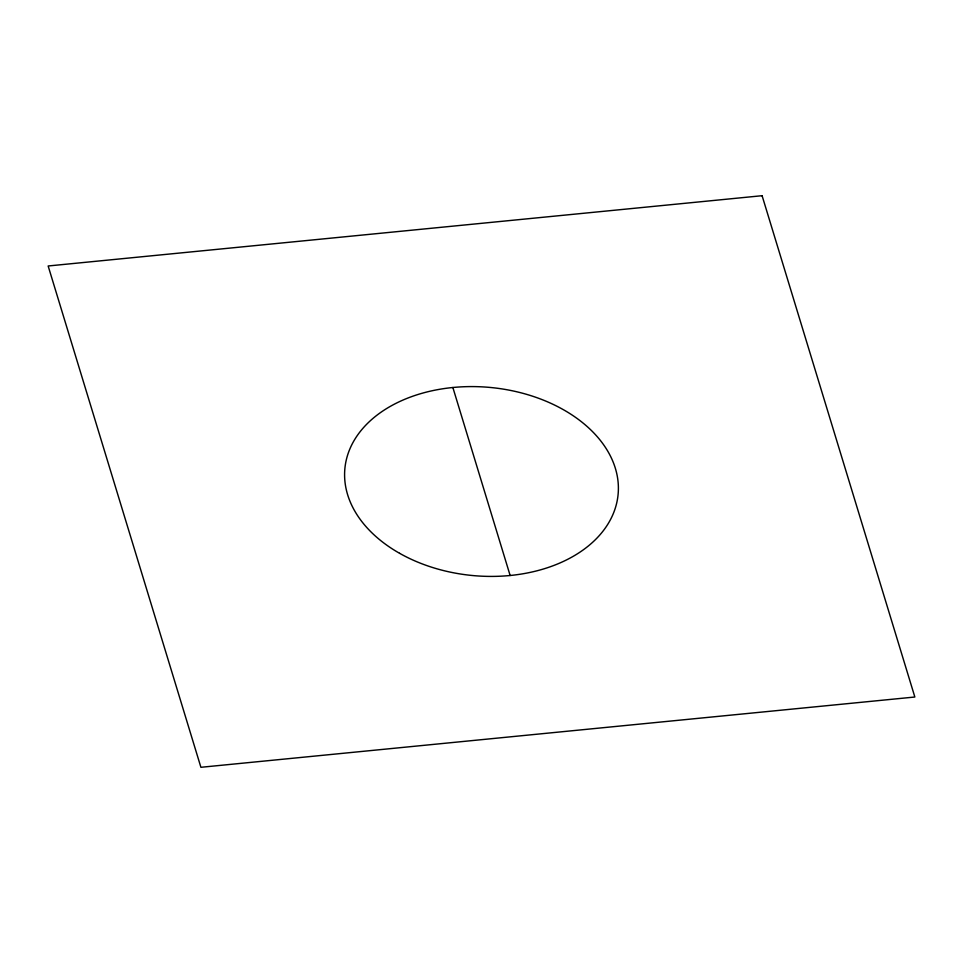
<?xml version="1.0" encoding="UTF-8"?>
<svg xmlns="http://www.w3.org/2000/svg" width="963" height="963" viewBox="0 0 963 963"><rect width="100%" height="100%" fill="white"/><g stroke="black" fill="none" stroke-linecap="round" stroke-linejoin="round"><path stroke-width="1.44" d="M452.863 387.499L510.137 575.501M762.094 195.706L48.15 265.981L200.906 767.294L914.85 697.019L762.094 195.706M399.573 553.292A137.215 94.446 5.4 0 0 617.439 499.376A137.215 94.446 5.4 0 0 427.488 391.833A137.215 94.446 5.4 0 0 399.573 553.292"/></g></svg>
